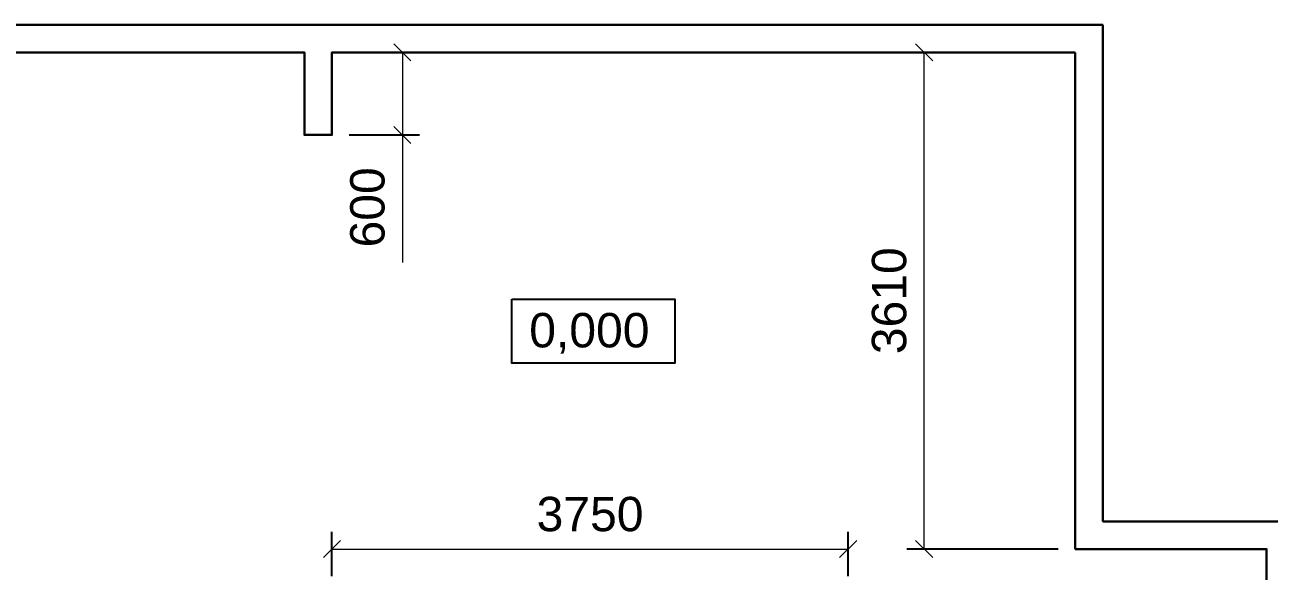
# Model space of a CAD drawing. Header units: metres. Extents: x 0 to 62.5, y -0.5 to 27.6.
# Drawn here: x 33.95 to 42.99, y 15.4 to 19.37 of the extents above; entities that cross this region are included whole.
import ezdxf

# ---------------------------------------------------------------- set-up
doc = ezdxf.new("R2010")
doc.units = ezdxf.units.M
doc.header["$MEASUREMENT"] = 0
doc.layers.add('Level 50', color=7, linetype='Continuous', lineweight=0)
doc.layers.add('YOLO_TABLE', color=1, linetype='Continuous')
doc.styles.get("Standard").update_dxf_attribs({"font": 'CS_Gost2304.shx'})
doc.styles.add('Style-Arial', font='arial.ttf')
doc.dimstyles.get("Standard").update_dxf_attribs({"dimtxt": 0.18, "dimasz": 0.18, "dimexe": 0.18, "dimexo": 0.0625, "dimgap": 0.09, "dimtad": 0, "dimtih": 1, "dimtoh": 1, "dimdec": 4, "dimzin": 0, "dimdsep": 46, "dimtxsty": 'STANDARD', "dimcen": 0.09, "dimadec": 0, "dimazin": 0, "dimtfac": 1, "dimtdec": 4, "dimtofl": 0, "dimtmove": 0, "dimatfit": 3, "dimfxl": 1, "dimtolj": 1, "dimtzin": 0, "dimarcsym": 0})

# ---------------------------------------------------------------- blocks, each defined once
blk = doc.blocks.new('_Oblique')
at = {"color": 0, "linetype": 'ByBlock', "lineweight": -2}
blk.add_line((0.5, 0.5), (-0.5, -0.5), dxfattribs=at)
blk = doc.blocks.new('*D75')
at = {"color": 0, "lineweight": -2, "transparency": 16777216}
for p, q in [((36.3083, 19.1715), (36.8195, 19.1715)), ((36.3083, 18.5715), (36.8195, 18.5715))]:
    blk.add_line(p, q, dxfattribs=at)
at = {"color": 5, "lineweight": 0, "transparency": 16777216}
for p, q in [((36.6945, 19.1715), (36.6945, 18.5715)), ((36.6945, 18.5715), (36.6945, 17.6436))]:
    blk.add_line(p, q, dxfattribs=at)
at = {"layer": 'Defpoints', "color": 0, "transparency": 16777216}
for p in [(36.1833, 19.1715), (36.1833, 18.5715), (36.6945, 18.5715)]:
    blk.add_point(p, dxfattribs=at)
at = {"color": 5, "lineweight": 0, "transparency": 16777216, "xscale": 0.125, "yscale": 0.125, "zscale": 0.125}
for p, rotation in [((36.6945, 19.1715), 90), ((36.6945, 18.5715), 270)]:
    blk.add_blockref('_Oblique', p, dxfattribs=dict(at, rotation=rotation))
at = {"color": 0, "transparency": 16777216, "insert": (36.4419, 18.0451), "char_height": 0.25, "attachment_point": 5, "rotation": 90, "style": 'Style-Arial'}
blk.add_mtext('600', dxfattribs=at)
blk = doc.blocks.new('TerminatorOpen')
at = {"color": 0, "linetype": 'ByBlock', "lineweight": -2}
for q in [(-1, 0.5), (-1, 0), (-1, -0.5)]:
    blk.add_line((0, 0), q, dxfattribs=at)
blk = doc.blocks.new('*D76')
at = {"color": 0, "lineweight": -2, "transparency": 16777216}
for p, q in [((41.4583, 19.1715), (40.3601, 19.1715)), ((41.4583, 15.5615), (40.3601, 15.5615))]:
    blk.add_line(p, q, dxfattribs=at)
at = {"color": 5, "lineweight": 0, "transparency": 16777216}
blk.add_line((40.4851, 15.5615), (40.4851, 19.1715), dxfattribs=at)
at = {"layer": 'Defpoints', "color": 0, "transparency": 16777216}
for p in [(40.4851, 19.1715), (41.5833, 19.1715), (41.5833, 15.5615)]:
    blk.add_point(p, dxfattribs=at)
at = {"color": 5, "lineweight": 0, "transparency": 16777216, "xscale": 0.125, "yscale": 0.125, "zscale": 0.125}
for p, rotation in [((40.4851, 19.1715), 90), ((40.4851, 15.5615), 270)]:
    blk.add_blockref('_Oblique', p, dxfattribs=dict(at, rotation=rotation))
at = {"color": 0, "transparency": 16777216, "insert": (40.2324, 17.3665), "char_height": 0.25, "attachment_point": 5, "rotation": 90, "style": 'Style-Arial'}
blk.add_mtext('3610', dxfattribs=at)
blk = doc.blocks.new('*D86')
at = {"color": 0, "lineweight": -2, "transparency": 16777216}
for p, q in [((36.1833, 15.3656), (36.1833, 15.6865)), ((39.9333, 15.3656), (39.9333, 15.6865))]:
    blk.add_line(p, q, dxfattribs=at)
at = {"color": 5, "lineweight": 0, "transparency": 16777216}
blk.add_line((36.1833, 15.5615), (39.9333, 15.5615), dxfattribs=at)
at = {"layer": 'Defpoints', "color": 0, "transparency": 16777216}
for p in [(39.9333, 15.5615), (36.1833, 15.2406), (39.9333, 15.2406)]:
    blk.add_point(p, dxfattribs=at)
at = {"color": 5, "lineweight": 0, "transparency": 16777216, "xscale": 0.125, "yscale": 0.125, "zscale": 0.125, "rotation": 180}
blk.add_blockref('_Oblique', (36.1833, 15.5615), dxfattribs=at)
at = {"color": 5, "lineweight": 0, "transparency": 16777216, "xscale": 0.125, "yscale": 0.125, "zscale": 0.125}
blk.add_blockref('_Oblique', (39.9333, 15.5615), dxfattribs=at)
at = {"color": 0, "transparency": 16777216, "insert": (38.0583, 15.8142), "char_height": 0.25, "attachment_point": 5, "style": 'Style-Arial'}
blk.add_mtext('3750', dxfattribs=at)

msp = doc.modelspace()

# ---------------------------------------------------------------- linework, layer by layer
at = {"linetype": 'Continuous', "lineweight": 13}
msp.add_lwpolyline([(37.48954311, 16.91300231), (37.48954311, 17.37682919), (38.6736875, 17.37682919), (38.6736875, 16.91300231), (37.48954311, 16.91300231)], dxfattribs=at)
at = {"layer": 'Level 50', "color": 7, "linetype": 'Continuous', "lineweight": 30}
for points in [[(21.78325171, 19.37150456), (28.99325171, 19.37150456), (32.57325171, 19.37150456), (36.18325171, 19.37150456), (41.78325171, 19.37150456), (41.78325171, 19.37150456)], [(41.78325171, 19.37150456), (41.78325171, 15.76150456)], [(21.98325171, 19.17150456), (28.79325171, 19.17150456), (28.79325171, 18.50150456), (28.99325171, 18.50150456), (28.99325171, 19.17150456), (32.37325171, 19.17150456), (32.37325171, 18.50150456), (32.57325171, 18.50150456), (32.57325171, 19.17150456), (35.98325171, 19.17150456), (35.98325171, 18.57150456), (36.18325171, 18.57150456), (36.18325171, 19.17150456), (41.58325171, 19.17150456)], [(41.58325171, 19.17150456), (41.58325171, 15.56150456)], [(41.78325171, 15.76150456), (44.39325171, 15.76150456), (44.39325171, 16.86150456), (43.07325171, 16.86150456)], [(41.58325171, 15.56150456), (42.97325171, 15.56150456), (42.97325171, 14.68150456)]]:
    msp.add_lwpolyline(points, dxfattribs=at)
at = {"layer": 'YOLO_TABLE'}
msp.add_lwpolyline([(37.48954311, 17.37682919), (38.6736875, 17.37682919), (38.6736875, 16.91300231), (37.48954311, 16.91300231)], close=True, dxfattribs=at)

# ---------------------------------------------------------------- texts
at = {"color": 7, "linetype": 'Continuous', "lineweight": 0, "style": 'Style-Arial'}
msp.add_text('0,000', height=0.25, dxfattribs=at).set_placement((37.61644476, 17.02730529))

# ---------------------------------------------------------------- dimensions: what is measured, and where the dimension line sits
for base, p1, p2, picture, middle in [((36.69451203, 18.57150456), (36.18325171, 19.17150456), (36.18325171, 18.57150456), '*D75', (36.44186879, 18.04507209)), ((40.48509094, 19.17150456), (41.58325171, 15.56150456), (41.58325171, 19.17150456), '*D76', (40.23236243, 17.36650456))]:
    dim = msp.add_linear_dim(base=base, p1=p1, p2=p2, angle=90, dimstyle='Standard', override={"dimtxt": 0.25, "dimasz": 0.125, "dimexe": 0.125, "dimexo": 0.125, "dimgap": 0.125, "dimtad": 1, "dimtih": 0, "dimtoh": 0, "dimlfac": 1000, "dimzin": 11, "dimtxsty": 'Style-Arial', "dimblk": 'Oblique', "dimclrd": 5, "dimadec": 4, "dimazin": 3, "dimldrblk": 'TerminatorOpen', "dimfrac": 2, "dimtolj": 0, "dimtzin": 11, "dimlwd": 0})
    dim.commit()
    dim.dimension.update_dxf_attribs({"geometry": picture, "text_midpoint": middle})
dim = msp.add_linear_dim(base=(39.93325171, 15.56150456), p1=(36.18325171, 15.2405698), p2=(39.93325171, 15.2405698), dimstyle='Standard', override={"dimtxt": 0.25, "dimasz": 0.125, "dimexe": 0.125, "dimexo": 0.125, "dimgap": 0.125, "dimtad": 1, "dimtih": 0, "dimtoh": 0, "dimlfac": 1000, "dimzin": 11, "dimtxsty": 'Style-Arial', "dimblk": 'Oblique', "dimclrd": 5, "dimadec": 4, "dimazin": 3, "dimldrblk": 'TerminatorOpen', "dimfrac": 2, "dimtolj": 0, "dimtzin": 11, "dimlwd": 0})
dim.commit()
dim.dimension.update_dxf_attribs({"geometry": '*D86', "text_midpoint": (38.05825171, 15.81423307)})

doc.saveas('drawing.dxf')
